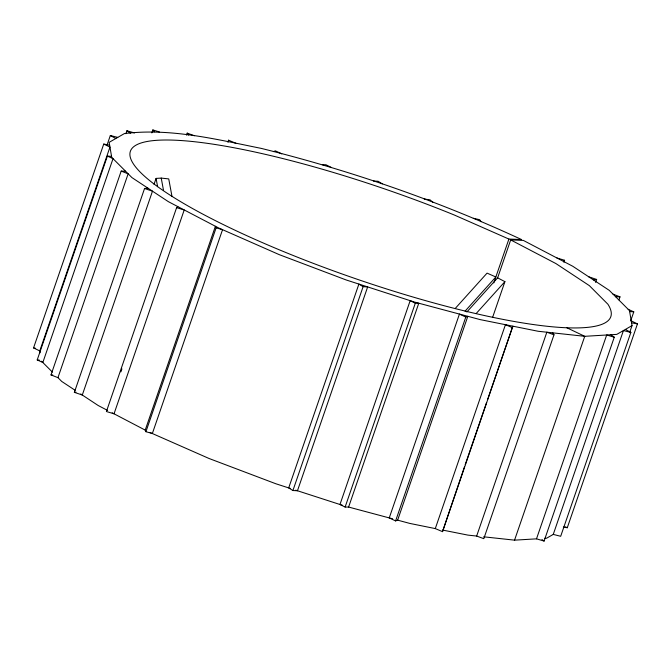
<?xml version="1.0" encoding="UTF-8"?>
<svg xmlns="http://www.w3.org/2000/svg" width="671" height="671" viewBox="0 0 671 671"><rect width="100%" height="100%" fill="white"/><g stroke="black" fill="none" stroke-linecap="round" stroke-linejoin="round"><path stroke-width="1.01" d="M228.383 141.782L228.568 140.197L235.798 143.267M397.635 520.159L467.821 316.318L465.791 317.081L459.434 314.078L389.247 517.911L395.605 520.922L397.635 520.159L409.889 523.439L435.294 528.589L442.524 531.658L464.5 466.731M442.524 531.658L512.837 326.181L487.649 399.43M435.294 528.589L505.431 324.697L512.661 327.758M465.179 464.751L486.626 402.399M40.092 352.787L39.774 350.916L33.55 347.913L103.737 144.072L109.641 145.154M106.924 145.406L110.329 135.517L117.761 137.396M39.774 350.916L109.969 147.075L103.737 144.072M107.402 156.083L113.022 158.658L42.835 362.508L37.215 359.924L107.402 156.083L111.554 156.393M125.896 133.714L126.92 130.744L134.502 132.967M75.127 390.287L61.732 381.447L57.958 377.656L50.996 374.93L121.183 171.088L125.561 171.222M57.958 377.656L128.144 173.814L121.183 171.088M151.856 132.908L152.871 129.939L159.446 131.969M144.55 188.509L152.485 191.176L82.298 395.018L74.364 392.35L144.55 188.509L147.83 188.098M154.036 184.324L156.075 178.402L161.233 178.092L168.74 178.905L171.986 196.418M186.513 135.106L187.192 133.126L194.347 135.743M176.599 207.674L106.412 411.524L114.036 413.806L184.223 209.956L176.599 207.674L177.79 206.593M120.889 371.851L121.912 368.882M227.88 142.177L228.568 140.197M145.917 431.705L145.213 430.111L215.408 226.261L216.112 227.855L145.917 431.705L152.351 433.525L222.546 229.675L216.112 227.855M292.917 490.526L363.103 286.693L367.658 286.911L297.463 490.753L292.917 490.526L288.698 487.918L275.882 483.774L209.058 458.494L150.01 432.493M345.12 507.058L415.307 303.217L418.788 303.208L348.601 507.05L345.12 507.058L339.971 504.5L295.71 490.182M395.605 520.922L465.791 317.081M493.806 282.902L508.903 239.061L521.568 239.564C437.978 200.763 350.556 170.484 261.111 148.358C216.221 139.333 170.501 127.876 124.412 133.571L109.155 142.344L111.721 157.358L131.927 177.597L168.396 201.677L218.637 227.955L279.245 254.645L346.077 279.933L414.569 302.084L480.075 319.589L538.117 331.264L584.743 336.314L616.775 334.384L632.032 325.603L629.465 310.598L609.26 290.358L572.791 266.278L523.355 240.419L510.69 239.916L497.63 277.844L466.848 312.007M492.69 317.14L504.911 281.652L497.63 277.844M563.9 262.252L564.579 260.273L556.964 257.991M476.653 536.054L546.84 332.204L553.986 334.821L483.799 538.67L476.653 536.054L467.922 535.114L442.709 530.082M595.613 282.416L596.636 279.446L588.693 276.779M483.648 536.808L514.548 540.155L584.743 336.314L566.894 327.784M536.506 538.847L606.685 334.988L614.267 337.211L544.097 541.061L536.506 538.847L514.548 540.155M618.972 299.836L619.996 296.867L613.042 294.141M553.256 534.41L623.426 330.551L630.857 332.439L560.688 536.288L553.256 534.41L546.58 538.226L544.592 538.352M630.715 320.78L633.785 311.872L628.165 309.289M629.641 332.531L632.032 325.603M563.346 527.012L567.28 527.733L637.45 323.883L631.226 320.881M455.584 308.064L487.062 273.122L495.844 276.989L465.07 311.151M476.225 313.483L504.911 281.652M563.388 261.355L564.579 260.273M273.365 151.638L275.395 150.866L281.745 153.877M593.357 279.849L596.636 279.446M74.364 392.35L75.999 392.149M322.39 164.739L325.88 164.739L331.021 167.297M615.626 296.733L619.996 296.867M50.996 374.93L52.749 374.988M373.529 181.044L378.083 181.262L382.294 183.879M629.633 311.562L633.785 311.872M37.215 359.924L39.287 360.084M424.257 199.044L430.002 199.815L432.795 202.273M631.554 322.801L637.45 323.883M33.55 347.913L35.513 348.274M473.281 218.293L479.631 219.677L481.032 221.715M348.601 507.05L392.602 518.809M290.451 488.48L288.698 487.918L358.893 284.076L363.103 286.693M342.621 505.355L339.971 504.5L410.166 300.658L415.307 303.217M508.903 239.061L454.326 215.022A254.049 47.171 19 0 0 133.814 146.63A254.049 47.171 19 0 0 369.092 283.263A254.049 47.171 19 0 0 607.892 304.206L589.373 285.653L555.94 263.586L510.69 239.916M565.502 526.878L567.28 527.733M107.603 410.442L98.201 405.519L80.746 393.994M112.2 412.841L145.213 430.111M625.38 329.436L630.857 332.439M110.329 135.517L115.815 138.52M610.786 334.737L614.267 337.211M126.92 130.744L130.409 133.21M542 539.585L544.097 541.061M41.527 361.208L52.422 372.111M152.871 129.939L154.38 131.768M552.803 332.858L553.986 334.821M187.192 133.126L188.375 135.097M161.233 178.092L163.523 190.455M156.075 178.402L157.601 186.647"/></g></svg>
